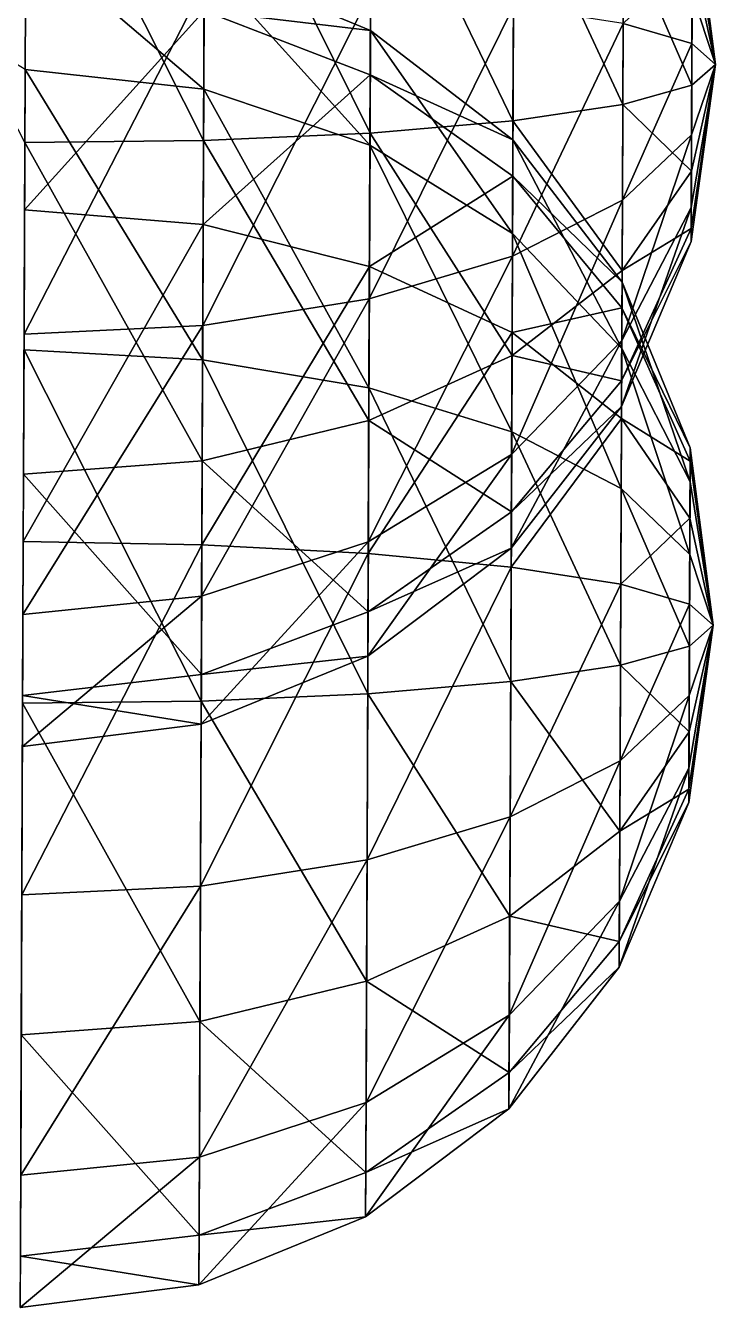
# Model space of a CAD drawing. Header units: metres. Extents: x -322 to 100, y -423 to 142.
# Drawn here: x 68.3 to 98.3, y -351.1 to -295.4 of the extents above; entities that cross this region are included whole.
import ezdxf

# ---------------------------------------------------------------- set-up
doc = ezdxf.new("R2010")
doc.units = ezdxf.units.M

msp = doc.modelspace()

# ---------------------------------------------------------------- linework, layer by layer
for points in [[(68.29661, -300.44476, -919.2862), (60.59331, -285.44888, -916.1156), (68.359474, -285.07693, -917.05475), (68.35957, -285.07684, -917.0546)], [(76.0616, -300.3566, -918.271), (68.29661, -300.44476, -919.2862), (68.359474, -285.07693, -917.05475), (68.35957, -285.07684, -917.0546)], [(76.0616, -300.3566, -918.271), (68.359474, -285.07693, -917.05475), (76.12232, -285.5124, -916.1156), (76.12242, -285.5123, -916.1155)], [(83.298416, -300.03455, -915.2947), (76.0616, -300.3566, -918.271), (76.12232, -285.5124, -916.1156), (76.12242, -285.5123, -916.1155)], [(83.298416, -300.03455, -915.2947), (76.12232, -285.5124, -916.1156), (83.35285, -286.7256, -913.3622), (83.35295, -286.7255, -913.36206)], [(89.51385, -299.50058, -910.56006), (83.298416, -300.03455, -915.2947), (83.35285, -286.7256, -913.3622), (83.35295, -286.7255, -913.36206)], [(89.51385, -299.50058, -910.56006), (83.35285, -286.7256, -913.3622), (89.558304, -288.63385, -908.9822), (89.5584, -288.63376, -908.98206)], [(94.28435, -298.79105, -904.3898), (89.51385, -299.50058, -910.56006), (89.558304, -288.63385, -908.9822), (89.5584, -288.63376, -908.98206)], [(94.28435, -298.79105, -904.3898), (89.558304, -288.63385, -908.9822), (94.31578, -291.10712, -903.27405), (94.31588, -291.10703, -903.2739)], [(98.31075, -297.0475, -889.4934), (97.31399, -290.821, -894.1379), (97.320076, -289.33243, -890.4045), (97.320175, -289.33234, -890.40436)], [(98.31075, -297.0475, -889.4934), (97.320076, -289.33243, -890.4045), (97.31772, -289.90997, -886.42694), (97.31782, -289.90988, -886.4268)], [(98.31075, -297.0475, -889.4934), (97.31772, -289.90997, -886.42694), (97.30753, -292.3989, -883.27106), (97.30763, -292.3988, -883.27094)], [(98.31075, -297.0475, -889.4934), (97.30108, -293.97687, -896.62683), (97.31399, -290.821, -894.1379), (97.31409, -290.82092, -894.13776)], [(68.3096, -297.26935, -739.4938), (60.56447, -292.50128, -724.94904), (68.33313, -291.51788, -725.069), (68.33323, -291.5178, -725.06885)], [(76.070755, -298.12027, -738.8823), (68.3096, -297.26935, -739.4938), (68.33313, -291.51788, -725.069), (68.33323, -291.5178, -725.06885)], [(76.070755, -298.12027, -738.8823), (68.33313, -291.51788, -725.069), (76.09348, -292.56482, -724.94904), (76.09358, -292.56473, -724.9489)], [(97.284805, -297.95435, -897.20435), (94.28435, -298.79105, -904.3898), (94.31578, -291.10712, -903.27405), (94.31588, -291.10703, -903.2739)], [(97.284805, -297.95435, -897.20435), (94.31578, -291.10712, -903.27405), (97.30108, -293.97687, -896.62683), (97.30118, -293.97678, -896.6267)], [(83.2963, -300.5516, -737.0896), (76.070755, -298.12027, -738.8823), (76.09348, -292.56482, -724.94904), (76.09358, -292.56473, -724.9489)], [(83.31668, -295.5707, -724.5974), (76.09348, -292.56482, -724.94904), (76.08466, -294.7202, -710.10474), (76.08476, -294.72012, -710.1046)], [(83.2963, -300.5516, -737.0896), (76.09348, -292.56482, -724.94904), (83.31668, -295.5707, -724.5974), (83.31678, -295.57062, -724.5973)], [(97.30753, -292.3989, -883.27106), (94.29875, -295.27106, -874.59705), (97.29227, -296.13226, -881.7825), (97.292366, -296.13217, -881.78235)], [(98.31075, -297.0475, -889.4934), (97.30753, -292.3989, -883.27106), (97.29227, -296.13226, -881.7825), (97.292366, -296.13217, -881.78235)], [(76.08942, -293.5565, -860.7158), (68.3254, -293.4048, -859.7006), (68.26254, -308.7726, -861.93207), (68.26264, -308.77252, -861.93195)], [(76.08942, -293.5565, -860.7158), (68.26254, -308.7726, -861.93207), (76.028694, -308.4007, -862.8712), (76.02879, -308.4006, -862.8711)], [(76.08466, -294.7202, -710.10474), (68.324005, -293.74933, -709.701), (68.28467, -303.36575, -697.5077), (68.28477, -303.36566, -697.50757)], [(83.32335, -293.9377, -863.69214), (76.08942, -293.5565, -860.7158), (76.028694, -308.4007, -862.8712), (76.02879, -308.4006, -862.8711)], [(83.32335, -293.9377, -863.69214), (76.028694, -308.4007, -862.8712), (83.268906, -307.24667, -865.62463), (83.269005, -307.24658, -865.6245)], [(89.53421, -294.52252, -868.42676), (83.32335, -293.9377, -863.69214), (83.268906, -307.24667, -865.62463), (83.269005, -307.24658, -865.6245)], [(98.31075, -297.0475, -889.4934), (97.284805, -297.95435, -897.20435), (97.30108, -293.97687, -896.62683), (97.30118, -293.97678, -896.6267)], [(76.08466, -294.7202, -710.10474), (68.28467, -303.36575, -697.5077), (76.04667, -304.00897, -698.32684), (76.04677, -304.00888, -698.3267)], [(83.30878, -297.50317, -711.2883), (76.08466, -294.7202, -710.10474), (76.04667, -304.00897, -698.32684), (76.04677, -304.00888, -698.3267)], [(83.31668, -295.5707, -724.5974), (76.08466, -294.7202, -710.10474), (83.30878, -297.50317, -711.2883), (83.308876, -297.50308, -711.2882)], [(89.53421, -294.52252, -868.42676), (83.268906, -307.24667, -865.62463), (89.48976, -305.38925, -870.00464), (89.48986, -305.38916, -870.0045)], [(94.29875, -295.27106, -874.59705), (89.53421, -294.52252, -868.42676), (89.48976, -305.38925, -870.00464), (89.48986, -305.38916, -870.0045)], [(94.29875, -295.27106, -874.59705), (89.48976, -305.38925, -870.00464), (94.26732, -302.955, -875.71277), (94.26742, -302.9549, -875.71265)], [(97.29227, -296.13226, -881.7825), (94.29875, -295.27106, -874.59705), (94.26732, -302.955, -875.71277), (94.26742, -302.9549, -875.71265)], [(89.49382, -304.39758, -734.23785), (83.2963, -300.5516, -737.0896), (83.31668, -295.5707, -724.5974), (83.31678, -295.57062, -724.5973)], [(89.51046, -300.3307, -724.03796), (83.31668, -295.5707, -724.5974), (83.30878, -297.50317, -711.2883), (83.308876, -297.50308, -711.2882)], [(89.49382, -304.39758, -734.23785), (83.31668, -295.5707, -724.5974), (89.51046, -300.3307, -724.03796), (89.51056, -300.3306, -724.03784)], [(97.29227, -296.13226, -881.7825), (94.26732, -302.955, -875.71277), (97.27599, -300.10977, -882.36), (97.27609, -300.10968, -882.35986)], [(98.31075, -297.0475, -889.4934), (97.29227, -296.13226, -881.7825), (97.27599, -300.10977, -882.36), (97.27609, -300.10968, -882.35986)], [(98.31075, -297.0475, -889.4934), (97.263084, -303.2656, -884.84894), (97.256996, -304.75418, -888.58234), (97.257095, -304.7541, -888.5822)], [(98.31075, -297.0475, -889.4934), (97.256996, -304.75418, -888.58234), (97.25935, -304.17664, -892.5599), (97.25945, -304.17654, -892.55975)], [(98.31075, -297.0475, -889.4934), (97.25935, -304.17664, -892.5599), (97.26954, -301.68774, -895.71576), (97.26964, -301.68765, -895.71564)], [(98.31075, -297.0475, -889.4934), (97.27599, -300.10977, -882.36), (97.263084, -303.2656, -884.84894), (97.26318, -303.2655, -884.8488)], [(98.31075, -297.0475, -889.4934), (97.26954, -301.68774, -895.71576), (97.284805, -297.95435, -897.20435), (97.284904, -297.95425, -897.2042)], [(76.022575, -309.89804, -748.17114), (68.25973, -309.4626, -749.1103), (68.3096, -297.26935, -739.4938), (68.3097, -297.26926, -739.49365)], [(76.022575, -309.89804, -748.17114), (68.3096, -297.26935, -739.4938), (76.070755, -298.12027, -738.8823), (76.070854, -298.12018, -738.8822)], [(83.30878, -297.50317, -711.2883), (76.04667, -304.00897, -698.32684), (83.274704, -305.83124, -700.7286), (83.2748, -305.83115, -700.72845)], [(89.504005, -301.90857, -713.1712), (83.30878, -297.50317, -711.2883), (83.274704, -305.83124, -700.7286), (83.2748, -305.83115, -700.72845)], [(89.51046, -300.3307, -724.03796), (83.30878, -297.50317, -711.2883), (89.504005, -301.90857, -713.1712), (89.504105, -301.90848, -713.1711)], [(83.253105, -311.11124, -745.4177), (76.022575, -309.89804, -748.17114), (76.070755, -298.12027, -738.8823), (76.070854, -298.12018, -738.8822)], [(76.070755, -298.12027, -738.8823), (76.070755, -298.12027, -738.8823), (76.022575, -309.89804, -748.17114), (76.022675, -309.89795, -748.171)], [(83.253105, -311.11124, -745.4177), (76.070755, -298.12027, -738.8823), (83.2963, -300.5516, -737.0896), (83.2964, -300.5515, -737.0895)], [(97.26954, -301.68774, -895.71576), (94.28435, -298.79105, -904.3898), (97.284805, -297.95435, -897.20435), (97.284904, -297.95425, -897.2042)], [(94.254845, -306.0034, -901.51404), (89.51385, -299.50058, -910.56006), (94.28435, -298.79105, -904.3898), (94.28445, -298.79095, -904.38965)], [(97.26954, -301.68774, -895.71576), (94.254845, -306.0034, -901.51404), (94.28435, -298.79105, -904.3898), (94.28445, -298.79095, -904.38965)], [(89.47212, -309.70035, -906.49316), (83.298416, -300.03455, -915.2947), (89.51385, -299.50058, -910.56006), (89.51395, -299.5005, -910.55994)], [(94.254845, -306.0034, -901.51404), (89.47212, -309.70035, -906.49316), (89.51385, -299.50058, -910.56006), (89.51395, -299.5005, -910.55994)], [(76.00461, -314.28976, -912.7155), (68.2376, -314.86945, -913.53467), (68.29661, -300.44476, -919.2862), (68.29671, -300.44467, -919.2861)], [(76.00461, -314.28976, -912.7155), (68.29661, -300.44476, -919.2862), (76.0616, -300.3566, -918.271), (76.0617, -300.3565, -918.2709)], [(83.247314, -312.52667, -910.3138), (76.00461, -314.28976, -912.7155), (76.0616, -300.3566, -918.271), (76.0617, -300.3565, -918.2709)], [(83.247314, -312.52667, -910.3138), (76.0616, -300.3566, -918.271), (83.298416, -300.03455, -915.2947), (83.298515, -300.03445, -915.29456)], [(89.47212, -309.70035, -906.49316), (83.247314, -312.52667, -910.3138), (83.298416, -300.03455, -915.2947), (83.298515, -300.03445, -915.29456)], [(94.240974, -309.39615, -730.52136), (89.49382, -304.39758, -734.23785), (89.51046, -300.3307, -724.03796), (89.51056, -300.3306, -724.03784)], [(94.25274, -306.52045, -723.30896), (89.51046, -300.3307, -724.03796), (89.504005, -301.90857, -713.1712), (89.504105, -301.90848, -713.1711)], [(94.240974, -309.39615, -730.52136), (89.51046, -300.3307, -724.03796), (94.25274, -306.52045, -723.30896), (94.25284, -306.52036, -723.30884)], [(97.27599, -300.10977, -882.36), (94.26732, -302.955, -875.71277), (94.24238, -309.0516, -880.521), (94.24248, -309.0515, -880.5209)], [(97.27599, -300.10977, -882.36), (94.24238, -309.0516, -880.521), (97.263084, -303.2656, -884.84894), (97.26318, -303.2655, -884.8488)], [(89.45856, -313.0195, -741.0377), (83.253105, -311.11124, -745.4177), (83.2963, -300.5516, -737.0896), (83.2964, -300.5515, -737.0895)], [(83.2963, -300.5516, -737.0896), (83.2963, -300.5516, -737.0896), (83.253105, -311.11124, -745.4177), (83.253204, -311.11115, -745.4176)], [(89.45856, -313.0195, -741.0377), (83.2963, -300.5516, -737.0896), (89.49382, -304.39758, -734.23785), (89.49392, -304.3975, -734.23773)], [(89.504005, -301.90857, -713.1712), (83.274704, -305.83124, -700.7286), (89.47619, -308.7084, -704.5492), (89.47629, -308.7083, -704.5491)], [(94.24818, -307.63617, -715.625), (89.504005, -301.90857, -713.1712), (89.47619, -308.7084, -704.5492), (89.47629, -308.7083, -704.5491)], [(94.25274, -306.52045, -723.30896), (89.504005, -301.90857, -713.1712), (94.24818, -307.63617, -715.625), (94.248276, -307.63608, -715.6249)], [(97.25935, -304.17664, -892.5599), (94.254845, -306.0034, -901.51404), (97.26954, -301.68774, -895.71576), (97.26964, -301.68765, -895.71564)], [(94.26732, -302.955, -875.71277), (89.48976, -305.38925, -870.00464), (89.45449, -314.01117, -876.8045), (89.45459, -314.01108, -876.8044)], [(94.26732, -302.955, -875.71277), (89.45449, -314.01117, -876.8045), (94.24238, -309.0516, -880.521), (94.24248, -309.0515, -880.5209)], [(76.04667, -304.00897, -698.32684), (68.28467, -303.36575, -697.5077), (68.225655, -317.79044, -691.75616), (68.22575, -317.79034, -691.75604)], [(97.263084, -303.2656, -884.84894), (94.24238, -309.0516, -880.521), (94.23061, -311.9273, -887.7334), (94.23071, -311.92722, -887.7333)], [(97.263084, -303.2656, -884.84894), (94.23061, -311.9273, -887.7334), (97.256996, -304.75418, -888.58234), (97.257095, -304.7541, -888.5822)], [(76.04667, -304.00897, -698.32684), (68.225655, -317.79044, -691.75616), (75.98967, -317.94214, -692.77136), (75.98977, -317.94205, -692.77124)], [(83.274704, -305.83124, -700.7286), (76.04667, -304.00897, -698.32684), (75.98967, -317.94214, -692.77136), (75.98977, -317.94205, -692.77124)], [(97.256996, -304.75418, -888.58234), (94.235176, -310.81158, -895.41736), (97.25935, -304.17664, -892.5599), (97.25945, -304.17654, -892.55975)], [(97.25935, -304.17664, -892.5599), (94.235176, -310.81158, -895.41736), (94.254845, -306.0034, -901.51404), (94.254944, -306.0033, -901.5139)], [(94.216034, -315.49277, -735.3296), (89.45856, -313.0195, -741.0377), (89.49382, -304.39758, -734.23785), (89.49392, -304.3975, -734.23773)], [(89.49382, -304.39758, -734.23785), (89.49382, -304.39758, -734.23785), (89.45856, -313.0195, -741.0377), (89.45866, -313.0194, -741.0376)], [(94.216034, -315.49277, -735.3296), (89.49382, -304.39758, -734.23785), (94.240974, -309.39615, -730.52136), (94.24107, -309.39606, -730.52124)], [(97.256996, -304.75418, -888.58234), (94.23061, -311.9273, -887.7334), (94.235176, -310.81158, -895.41736), (94.235275, -310.8115, -895.41724)], [(89.48976, -305.38925, -870.00464), (83.268906, -307.24667, -865.62463), (83.225716, -317.80634, -873.95276), (83.225815, -317.80624, -873.95264)], [(89.48976, -305.38925, -870.00464), (83.225716, -317.80634, -873.95276), (89.45449, -314.01117, -876.8045), (89.45459, -314.01108, -876.8044)], [(83.274704, -305.83124, -700.7286), (75.98967, -317.94214, -692.77136), (83.2236, -318.32336, -695.7477), (83.2237, -318.32327, -695.74756)], [(89.47619, -308.7084, -704.5492), (83.274704, -305.83124, -700.7286), (83.2236, -318.32336, -695.7477), (83.2237, -318.32327, -695.74756)], [(94.235176, -310.81158, -895.41736), (89.47212, -309.70035, -906.49316), (94.254845, -306.0034, -901.51404), (94.254944, -306.0033, -901.5139)], [(97.21424, -315.20667, -726.1934), (94.240974, -309.39615, -730.52136), (94.25274, -306.52045, -723.30896), (94.25284, -306.52036, -723.30884)], [(97.22033, -313.71808, -722.46), (94.25274, -306.52045, -723.30896), (94.24818, -307.63617, -715.625), (94.248276, -307.63608, -715.6249)], [(97.21424, -315.20667, -726.1934), (94.25274, -306.52045, -723.30896), (97.22033, -313.71808, -722.46), (97.22043, -313.718, -722.4599)], [(83.268906, -307.24667, -865.62463), (76.028694, -308.4007, -862.8712), (75.980515, -320.17844, -872.16003), (75.98061, -320.17834, -872.1599)], [(83.268906, -307.24667, -865.62463), (75.980515, -320.17844, -872.16003), (83.225716, -317.80634, -873.95276), (83.225815, -317.80624, -873.95264)], [(94.24818, -307.63617, -715.625), (89.47619, -308.7084, -704.5492), (94.22851, -312.44437, -709.5283), (94.22861, -312.44427, -709.5282)], [(97.21797, -314.29562, -718.4825), (94.24818, -307.63617, -715.625), (94.22851, -312.44437, -709.5283), (94.22861, -312.44427, -709.5282)], [(97.22033, -313.71808, -722.46), (94.24818, -307.63617, -715.625), (97.21797, -314.29562, -718.4825), (97.21807, -314.29553, -718.48236)], [(76.028694, -308.4007, -862.8712), (68.26254, -308.7726, -861.93207), (68.21266, -320.96585, -871.5486), (68.21276, -320.96576, -871.54846)], [(76.028694, -308.4007, -862.8712), (68.21266, -320.96585, -871.5486), (75.980515, -320.17844, -872.16003), (75.98061, -320.17834, -872.1599)], [(89.47619, -308.7084, -704.5492), (83.2236, -318.32336, -695.7477), (89.43446, -318.90817, -700.4823), (89.43456, -318.90808, -700.4822)], [(94.22851, -312.44437, -709.5283), (89.47619, -308.7084, -704.5492), (89.43446, -318.90817, -700.4823), (89.43456, -318.90808, -700.4822)], [(94.24238, -309.0516, -880.521), (89.45449, -314.01117, -876.8045), (89.43785, -318.07803, -887.0044), (89.43795, -318.07794, -887.0043)], [(94.24238, -309.0516, -880.521), (89.43785, -318.07803, -887.0044), (94.23061, -311.9273, -887.7334), (94.23071, -311.92722, -887.7333)], [(75.96185, -324.74225, -750.32654), (68.19686, -324.8304, -751.34174), (68.25973, -309.4626, -749.1103), (68.25983, -309.4625, -749.11017)], [(75.96185, -324.74225, -750.32654), (68.25973, -309.4626, -749.1103), (76.022575, -309.89804, -748.17114), (76.022675, -309.89795, -748.171)], [(83.19867, -324.4202, -747.3502), (75.96185, -324.74225, -750.32654), (76.022575, -309.89804, -748.17114), (76.022675, -309.89795, -748.171)], [(83.19867, -324.4202, -747.3502), (76.022575, -309.89804, -748.17114), (83.253105, -311.11124, -745.4177), (83.253204, -311.11115, -745.4176)], [(89.44431, -316.50018, -897.87115), (83.247314, -312.52667, -910.3138), (89.47212, -309.70035, -906.49316), (89.47222, -309.70026, -906.49304)], [(94.235176, -310.81158, -895.41736), (89.44431, -316.50018, -897.87115), (89.47212, -309.70035, -906.49316), (89.47222, -309.70026, -906.49304)], [(97.20133, -318.36252, -728.6824), (94.216034, -315.49277, -735.3296), (94.240974, -309.39615, -730.52136), (94.24107, -309.39606, -730.52124)], [(94.240974, -309.39615, -730.52136), (94.240974, -309.39615, -730.52136), (94.216034, -315.49277, -735.3296), (94.21613, -315.49268, -735.32947)], [(97.20133, -318.36252, -728.6824), (94.240974, -309.39615, -730.52136), (97.21424, -315.20667, -726.1934), (97.21434, -315.20657, -726.1933)], [(94.23061, -311.9273, -887.7334), (89.44431, -316.50018, -897.87115), (94.235176, -310.81158, -895.41736), (94.235275, -310.8115, -895.41724)], [(89.4141, -323.88623, -742.6156), (83.19867, -324.4202, -747.3502), (83.253105, -311.11124, -745.4177), (83.253204, -311.11115, -745.4176)], [(89.4141, -323.88623, -742.6156), (83.253105, -311.11124, -745.4177), (89.45856, -313.0195, -741.0377), (89.45866, -313.0194, -741.0376)], [(94.23061, -311.9273, -887.7334), (89.43785, -318.07803, -887.0044), (89.44431, -316.50018, -897.87115), (89.44441, -316.5001, -897.87103)], [(83.21324, -320.85474, -899.754), (76.00461, -314.28976, -912.7155), (83.247314, -312.52667, -910.3138), (83.24741, -312.52658, -910.31366)], [(89.44431, -316.50018, -897.87115), (83.21324, -320.85474, -899.754), (83.247314, -312.52667, -910.3138), (83.24741, -312.52658, -910.31366)], [(94.22851, -312.44437, -709.5283), (89.43446, -318.90817, -700.4823), (94.199005, -319.6567, -706.6526), (94.199104, -319.65662, -706.65247)], [(97.20779, -316.78455, -715.3266), (94.22851, -312.44437, -709.5283), (94.199005, -319.6567, -706.6526), (94.199104, -319.65662, -706.65247)], [(97.21797, -314.29562, -718.4825), (94.22851, -312.44437, -709.5283), (97.20779, -316.78455, -715.3266), (97.207886, -316.78445, -715.3265)], [(94.1846, -323.1767, -736.4453), (89.4141, -323.88623, -742.6156), (89.45856, -313.0195, -741.0377), (89.45866, -313.0194, -741.0376)], [(94.1846, -323.1767, -736.4453), (89.45856, -313.0195, -741.0377), (94.216034, -315.49277, -735.3296), (94.21613, -315.49268, -735.32947)], [(98.211006, -321.43314, -721.54895), (97.21424, -315.20667, -726.1934), (97.22033, -313.71808, -722.46), (97.22043, -313.718, -722.4599)], [(98.211006, -321.43314, -721.54895), (97.22033, -313.71808, -722.46), (97.21797, -314.29562, -718.4825), (97.21807, -314.29553, -718.48236)], [(75.96661, -323.5785, -900.9377), (68.2376, -314.86945, -913.53467), (76.00461, -314.28976, -912.7155), (76.00471, -314.28967, -912.7154)], [(83.21324, -320.85474, -899.754), (75.96661, -323.5785, -900.9377), (76.00461, -314.28976, -912.7155), (76.00471, -314.28967, -912.7154)], [(89.45449, -314.01117, -876.8045), (83.225716, -317.80634, -873.95276), (83.20534, -322.78723, -886.44495), (83.20544, -322.78714, -886.4448)], [(89.45449, -314.01117, -876.8045), (83.20534, -322.78723, -886.44495), (89.43785, -318.07803, -887.0044), (89.43795, -318.07794, -887.0043)], [(98.211006, -321.43314, -721.54895), (97.21797, -314.29562, -718.4825), (97.20779, -316.78455, -715.3266), (97.207886, -316.78445, -715.3265)], [(75.96661, -323.5785, -900.9377), (68.198265, -324.48587, -901.3414), (68.2376, -314.86945, -913.53467), (68.2377, -314.86935, -913.53455)], [(97.18506, -322.34, -729.2599), (94.1846, -323.1767, -736.4453), (94.216034, -315.49277, -735.3296), (94.21613, -315.49268, -735.32947)], [(97.18506, -322.34, -729.2599), (94.216034, -315.49277, -735.3296), (97.20133, -318.36252, -728.6824), (97.20143, -318.36243, -728.68225)], [(98.211006, -321.43314, -721.54895), (97.20133, -318.36252, -728.6824), (97.21424, -315.20667, -726.1934), (97.21434, -315.20657, -726.1933)], [(97.21424, -315.20667, -726.1934), (97.21424, -315.20667, -726.1934), (97.20133, -318.36252, -728.6824), (97.20143, -318.36243, -728.68225)], [(89.43785, -318.07803, -887.0044), (83.21324, -320.85474, -899.754), (89.44431, -316.50018, -897.87115), (89.44441, -316.5001, -897.87103)], [(97.20779, -316.78455, -715.3266), (94.199005, -319.6567, -706.6526), (97.19252, -320.5179, -713.838), (97.19262, -320.51782, -713.8379)], [(98.211006, -321.43314, -721.54895), (97.20779, -316.78455, -715.3266), (97.19252, -320.5179, -713.838), (97.19262, -320.51782, -713.8379)], [(75.98967, -317.94214, -692.77136), (68.225655, -317.79044, -691.75616), (68.162796, -333.15826, -693.9876), (68.162895, -333.15817, -693.9875)], [(75.98967, -317.94214, -692.77136), (68.162796, -333.15826, -693.9876), (75.92895, -332.78635, -694.92676), (75.92905, -332.78625, -694.92664)], [(83.2236, -318.32336, -695.7477), (75.98967, -317.94214, -692.77136), (75.92895, -332.78635, -694.92676), (75.92905, -332.78625, -694.92664)], [(83.225716, -317.80634, -873.95276), (75.980515, -320.17844, -872.16003), (75.957794, -325.7339, -886.0933), (75.95789, -325.7338, -886.0932)], [(83.225716, -317.80634, -873.95276), (75.957794, -325.7339, -886.0933), (83.20534, -322.78723, -886.44495), (83.20544, -322.78714, -886.4448)], [(89.43785, -318.07803, -887.0044), (83.20534, -322.78723, -886.44495), (83.21324, -320.85474, -899.754), (83.21334, -320.85464, -899.7539)], [(83.2236, -318.32336, -695.7477), (75.92895, -332.78635, -694.92676), (83.16916, -331.63232, -697.6802), (83.16926, -331.63223, -697.68005)], [(89.43446, -318.90817, -700.4823), (83.2236, -318.32336, -695.7477), (83.16916, -331.63232, -697.6802), (83.16926, -331.63223, -697.68005)], [(98.211006, -321.43314, -721.54895), (97.18506, -322.34, -729.2599), (97.20133, -318.36252, -728.6824), (97.20143, -318.36243, -728.68225)], [(89.43446, -318.90817, -700.4823), (83.16916, -331.63232, -697.6802), (89.390015, -329.7749, -702.0602), (89.390114, -329.7748, -702.06006)], [(94.199005, -319.6567, -706.6526), (89.43446, -318.90817, -700.4823), (89.390015, -329.7749, -702.0602), (89.390114, -329.7748, -702.06006)], [(94.199005, -319.6567, -706.6526), (89.390015, -329.7749, -702.0602), (94.16757, -327.34064, -707.7683), (94.16767, -327.34055, -707.7682)], [(97.19252, -320.5179, -713.838), (94.199005, -319.6567, -706.6526), (94.16757, -327.34064, -707.7683), (94.16767, -327.34055, -707.7682)], [(75.980515, -320.17844, -872.16003), (68.21266, -320.96585, -871.5486), (68.18913, -326.7173, -885.9734), (68.18923, -326.7172, -885.97327)], [(75.980515, -320.17844, -872.16003), (68.18913, -326.7173, -885.9734), (75.957794, -325.7339, -886.0933), (75.95789, -325.7338, -886.0932)], [(97.19252, -320.5179, -713.838), (94.16757, -327.34064, -707.7683), (97.17625, -324.49542, -714.4155), (97.176346, -324.49533, -714.4154)], [(98.211006, -321.43314, -721.54895), (97.19252, -320.5179, -713.838), (97.17625, -324.49542, -714.4155), (97.176346, -324.49533, -714.4154)], [(83.20534, -322.78723, -886.44495), (75.96661, -323.5785, -900.9377), (83.21324, -320.85474, -899.754), (83.21334, -320.85464, -899.7539)], [(98.211006, -321.43314, -721.54895), (97.16334, -327.65125, -716.9045), (97.15725, -329.13983, -720.6379), (97.15735, -329.13974, -720.63776)], [(98.211006, -321.43314, -721.54895), (97.15725, -329.13983, -720.6379), (97.15961, -328.5623, -724.6154), (97.159706, -328.5622, -724.6153)], [(98.211006, -321.43314, -721.54895), (97.15961, -328.5623, -724.6154), (97.16979, -326.0734, -727.7713), (97.16989, -326.0733, -727.7712)], [(98.211006, -321.43314, -721.54895), (97.17625, -324.49542, -714.4155), (97.16334, -327.65125, -716.9045), (97.16344, -327.65115, -716.90436)], [(98.211006, -321.43314, -721.54895), (97.16979, -326.0734, -727.7713), (97.18506, -322.34, -729.2599), (97.18516, -322.3399, -729.25977)], [(97.16979, -326.0734, -727.7713), (94.1846, -323.1767, -736.4453), (97.18506, -322.34, -729.2599), (97.18516, -322.3399, -729.25977)], [(83.20534, -322.78723, -886.44495), (75.957794, -325.7339, -886.0933), (75.96661, -323.5785, -900.9377), (75.96671, -323.5784, -900.93756)], [(94.1551, -330.38904, -733.5696), (89.4141, -323.88623, -742.6156), (94.1846, -323.1767, -736.4453), (94.1847, -323.1766, -736.4452)], [(97.16979, -326.0734, -727.7713), (94.1551, -330.38904, -733.5696), (94.1846, -323.1767, -736.4453), (94.1847, -323.1766, -736.4452)], [(75.957794, -325.7339, -886.0933), (68.198265, -324.48587, -901.3414), (75.96661, -323.5785, -900.9377), (75.96671, -323.5784, -900.93756)], [(83.14757, -336.91232, -742.3693), (75.96185, -324.74225, -750.32654), (83.19867, -324.4202, -747.3502), (83.19877, -324.4201, -747.3501)], [(89.372375, -334.086, -738.5487), (83.14757, -336.91232, -742.3693), (83.19867, -324.4202, -747.3502), (83.19877, -324.4201, -747.3501)], [(89.372375, -334.086, -738.5487), (83.19867, -324.4202, -747.3502), (89.4141, -323.88623, -742.6156), (89.4142, -323.88614, -742.6155)], [(94.1551, -330.38904, -733.5696), (89.372375, -334.086, -738.5487), (89.4141, -323.88623, -742.6156), (89.4142, -323.88614, -742.6155)], [(75.90486, -338.6754, -744.77106), (68.137856, -339.2551, -745.5902), (68.19686, -324.8304, -751.34174), (68.19696, -324.83032, -751.3416)], [(75.957794, -325.7339, -886.0933), (68.18913, -326.7173, -885.9734), (68.198265, -324.48587, -901.3414), (68.198364, -324.48578, -901.34125)], [(75.90486, -338.6754, -744.77106), (68.19686, -324.8304, -751.34174), (75.96185, -324.74225, -750.32654), (75.96195, -324.74216, -750.3264)], [(83.14757, -336.91232, -742.3693), (75.90486, -338.6754, -744.77106), (75.96185, -324.74225, -750.32654), (75.96195, -324.74216, -750.3264)], [(97.17625, -324.49542, -714.4155), (94.16757, -327.34064, -707.7683), (94.14263, -333.43726, -712.57654), (94.14273, -333.43716, -712.5764)], [(97.17625, -324.49542, -714.4155), (94.14263, -333.43726, -712.57654), (97.16334, -327.65125, -716.9045), (97.16344, -327.65115, -716.90436)], [(97.15961, -328.5623, -724.6154), (94.1551, -330.38904, -733.5696), (97.16979, -326.0734, -727.7713), (97.16989, -326.0733, -727.7712)], [(94.16757, -327.34064, -707.7683), (89.390015, -329.7749, -702.0602), (89.354744, -338.39682, -708.86005), (89.35484, -338.39673, -708.8599)], [(94.16757, -327.34064, -707.7683), (89.354744, -338.39682, -708.86005), (94.14263, -333.43726, -712.57654), (94.14273, -333.43716, -712.5764)], [(97.16334, -327.65125, -716.9045), (94.14263, -333.43726, -712.57654), (94.13087, -336.31296, -719.78894), (94.13097, -336.31287, -719.7888)], [(97.16334, -327.65125, -716.9045), (94.13087, -336.31296, -719.78894), (97.15725, -329.13983, -720.6379), (97.15735, -329.13974, -720.63776)], [(97.15725, -329.13983, -720.6379), (94.13543, -335.19724, -727.4729), (97.15961, -328.5623, -724.6154), (97.159706, -328.5622, -724.6153)], [(97.15961, -328.5623, -724.6154), (94.13543, -335.19724, -727.4729), (94.1551, -330.38904, -733.5696), (94.1552, -330.38895, -733.56946)], [(97.15725, -329.13983, -720.6379), (94.13087, -336.31296, -719.78894), (94.13543, -335.19724, -727.4729), (94.13553, -335.19714, -727.4728)], [(89.390015, -329.7749, -702.0602), (83.16916, -331.63232, -697.6802), (83.12597, -342.192, -706.0083), (83.12607, -342.1919, -706.0082)], [(89.390015, -329.7749, -702.0602), (83.12597, -342.192, -706.0083), (89.354744, -338.39682, -708.86005), (89.35484, -338.39673, -708.8599)], [(94.13543, -335.19724, -727.4729), (89.372375, -334.086, -738.5487), (94.1551, -330.38904, -733.5696), (94.1552, -330.38895, -733.56946)], [(83.16916, -331.63232, -697.6802), (75.92895, -332.78635, -694.92676), (75.88077, -344.5641, -704.2156), (75.88087, -344.564, -704.21545)], [(83.16916, -331.63232, -697.6802), (75.88077, -344.5641, -704.2156), (83.12597, -342.192, -706.0083), (83.12607, -342.1919, -706.0082)], [(75.92895, -332.78635, -694.92676), (68.162796, -333.15826, -693.9876), (68.112915, -345.3515, -703.6041), (68.113014, -345.3514, -703.604)], [(75.92895, -332.78635, -694.92676), (68.112915, -345.3515, -703.6041), (75.88077, -344.5641, -704.2156), (75.88087, -344.564, -704.21545)], [(94.14263, -333.43726, -712.57654), (89.354744, -338.39682, -708.86005), (89.338104, -342.46368, -719.05994), (89.3382, -342.4636, -719.0598)], [(94.14263, -333.43726, -712.57654), (89.338104, -342.46368, -719.05994), (94.13087, -336.31296, -719.78894), (94.13097, -336.31287, -719.7888)], [(89.34457, -340.88583, -729.9267), (83.14757, -336.91232, -742.3693), (89.372375, -334.086, -738.5487), (89.372475, -334.0859, -738.5486)], [(94.13543, -335.19724, -727.4729), (89.34457, -340.88583, -729.9267), (89.372375, -334.086, -738.5487), (89.372475, -334.0859, -738.5486)], [(94.13087, -336.31296, -719.78894), (89.34457, -340.88583, -729.9267), (94.13543, -335.19724, -727.4729), (94.13553, -335.19714, -727.4728)], [(94.13087, -336.31296, -719.78894), (89.338104, -342.46368, -719.05994), (89.34457, -340.88583, -729.9267), (89.344666, -340.88574, -729.9266)], [(83.113495, -345.2404, -731.8096), (75.90486, -338.6754, -744.77106), (83.14757, -336.91232, -742.3693), (83.14767, -336.91223, -742.3692)], [(89.34457, -340.88583, -729.9267), (83.113495, -345.2404, -731.8096), (83.14757, -336.91232, -742.3693), (83.14767, -336.91223, -742.3692)], [(75.86687, -347.96414, -732.9932), (68.137856, -339.2551, -745.5902), (75.90486, -338.6754, -744.77106), (75.90496, -338.67532, -744.77094)], [(83.113495, -345.2404, -731.8096), (75.86687, -347.96414, -732.9932), (75.90486, -338.6754, -744.77106), (75.90496, -338.67532, -744.77094)], [(89.354744, -338.39682, -708.86005), (83.12597, -342.192, -706.0083), (83.10559, -347.17285, -718.5005), (83.10569, -347.17276, -718.50037)], [(89.354744, -338.39682, -708.86005), (83.10559, -347.17285, -718.5005), (89.338104, -342.46368, -719.05994), (89.3382, -342.4636, -719.0598)], [(75.86687, -347.96414, -732.9932), (68.09852, -348.87152, -733.3969), (68.137856, -339.2551, -745.5902), (68.137955, -339.255, -745.5901)], [(89.338104, -342.46368, -719.05994), (83.113495, -345.2404, -731.8096), (89.34457, -340.88583, -729.9267), (89.344666, -340.88574, -729.9266)], [(83.12597, -342.192, -706.0083), (75.88077, -344.5641, -704.2156), (75.85805, -350.11957, -718.14886), (75.85815, -350.11948, -718.14874)], [(83.12597, -342.192, -706.0083), (75.85805, -350.11957, -718.14886), (83.10559, -347.17285, -718.5005), (83.10569, -347.17276, -718.50037)], [(89.338104, -342.46368, -719.05994), (83.10559, -347.17285, -718.5005), (83.113495, -345.2404, -731.8096), (83.113594, -345.2403, -731.80945)], [(75.88077, -344.5641, -704.2156), (68.112915, -345.3515, -703.6041), (68.089386, -351.10297, -718.02893), (68.089485, -351.10287, -718.0288)], [(75.88077, -344.5641, -704.2156), (68.089386, -351.10297, -718.02893), (75.85805, -350.11957, -718.14886), (75.85815, -350.11948, -718.14874)], [(83.10559, -347.17285, -718.5005), (75.86687, -347.96414, -732.9932), (83.113495, -345.2404, -731.8096), (83.113594, -345.2403, -731.80945)], [(83.10559, -347.17285, -718.5005), (75.85805, -350.11957, -718.14886), (75.86687, -347.96414, -732.9932), (75.86697, -347.96405, -732.9931)], [(75.85805, -350.11957, -718.14886), (68.09852, -348.87152, -733.3969), (75.86687, -347.96414, -732.9932), (75.86697, -347.96405, -732.9931)], [(75.85805, -350.11957, -718.14886), (68.089386, -351.10297, -718.02893), (68.09852, -348.87152, -733.3969), (68.09862, -348.87143, -733.3968)]]:
    msp.add_3dface(points)

doc.saveas('drawing.dxf')
